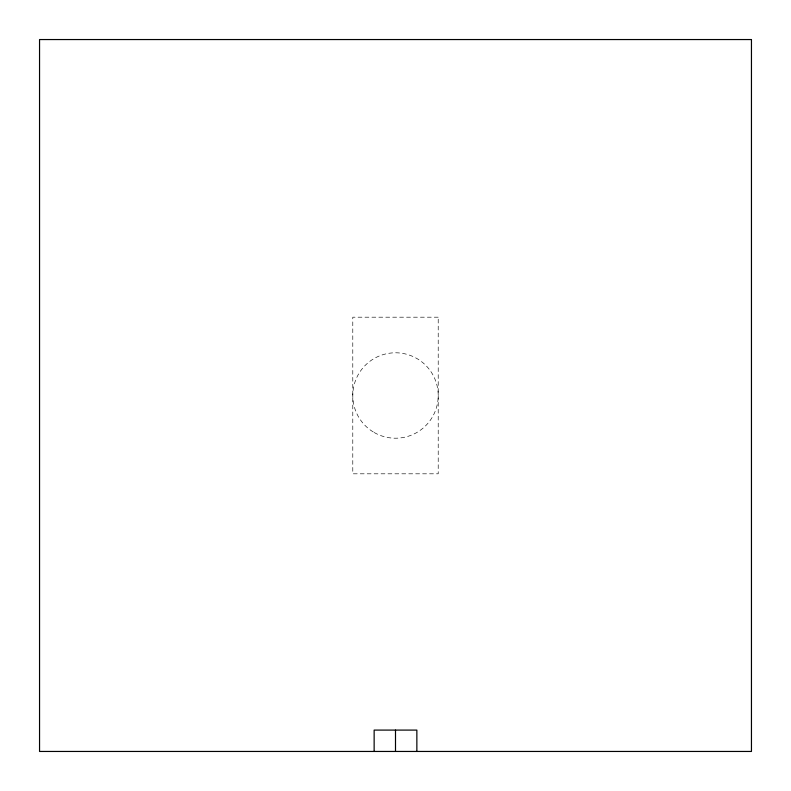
<?xml version="1.0" encoding="UTF-8"?>
<svg xmlns="http://www.w3.org/2000/svg" width="791" height="791" viewBox="0 0 791 791"><rect width="100%" height="100%" fill="white"/><g stroke="black" fill="none" stroke-linecap="round" stroke-linejoin="round"><path stroke-width="0.59" stroke-dasharray="3.96 2.97" d="M438.214 317.191L352.786 317.191L352.786 473.809L438.214 473.809L438.214 317.191M374.143 432.489A42.714 42.714 0 0 0 438.214 395.5A42.714 42.714 0 0 0 374.143 358.511A42.714 42.714 0 0 0 374.143 432.489"/><path stroke-width="1.19" d="M416.857 751.45L416.857 730.093L374.143 730.093L374.143 751.45M395.5 730.093L395.5 751.45M751.45 39.55L39.55 39.55L39.55 751.45L751.45 751.45L751.45 39.55"/></g></svg>
